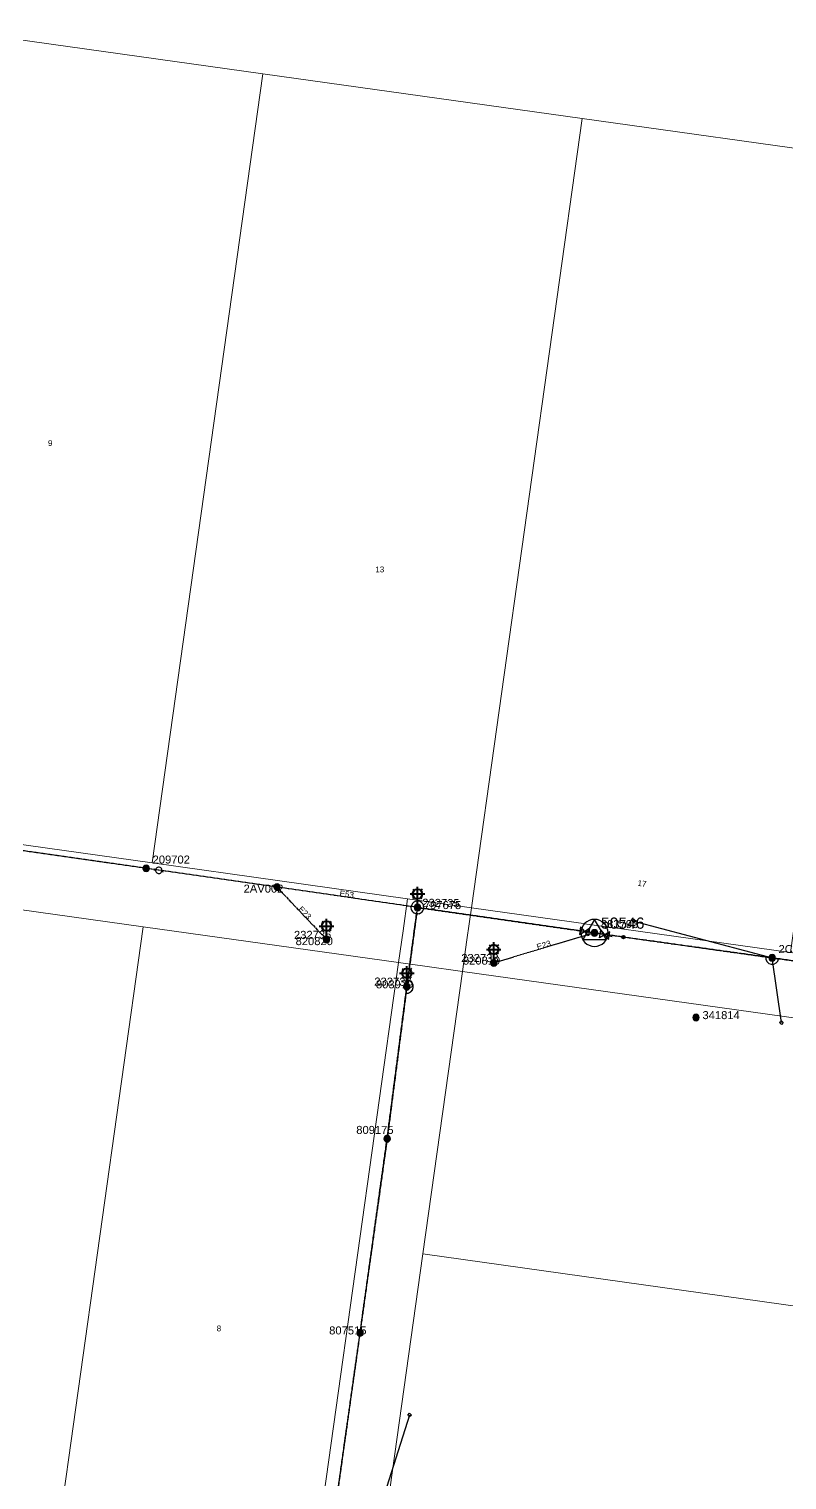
# Model space of a CAD drawing. Header units: metres. Extents: x 277863 to 282129, y 6130772 to 6135401.
# Drawn here: x 280260.5 to 280497.1, y 6133744.4 to 6134197.6 of the extents above; entities that cross this region are included whole.
import ezdxf
from ezdxf.enums import TextEntityAlignment as Align

# ---------------------------------------------------------------- set-up
doc = ezdxf.new("R2010")
doc.units = ezdxf.units.M
doc.linetypes.add('Cable Exist OH', pattern=[1, 1, 0])
doc.layers.get('0').update_dxf_attribs({"color": 6})
doc.layers.add('Cadastre Land Parcels_SP_EXT', color=9, linetype='Continuous', lineweight=5)
doc.layers.add('Cadastre Roads_SP_EXT', color=9, linetype='Continuous', lineweight=5)
for name, color, linetype in [('Equip_LV_EXT', 7, 'Continuous'), ('Equip_SP_LV_EXT', 7, 'Continuous'), ('Equip_SP_SL_EXT', 7, 'Continuous'), ('Mains_HV_EXT', 7, 'Continuous'), ('Mains_LV_EXT', 7, 'Continuous'), ('Services_SP_EXT', 7, 'Continuous'), ('Sub_SP_TR_HV_LV_EXT', 7, 'Continuous'), ('SupportsOH_SP_TR_HV_LV_SL_EXT', 7, 'Continuous')]:
    doc.layers.add(name, color=color, linetype=linetype)
doc.styles.add('iecARIAL', font='arial.ttf', dxfattribs={"height": 2})
doc.styles.add('POLE_LABEL', font='arial.ttf')
doc.styles.get("Standard").update_dxf_attribs({"font": 'arial.ttf'})

# ---------------------------------------------------------------- blocks, each defined once
blk = doc.blocks.new('SUB_POLE_EXT')
blk.add_wipeout([(0, 4.22), (0.42, 4.2), (0.83, 4.14), (1.21, 4.05), (1.62, 3.9), (1.99, 3.72), (2.35, 3.51), (2.68, 3.26), (2.99, 2.99), (3.28, 2.66), (3.52, 2.34), (3.76, 1.92), (3.9, 1.62), (4.04, 1.23), (4.18, 0.63), (4.22, 0), (4.18, -0.61), (4.06, -1.15), (3.9, -1.62), (3.58, -2.24), (3.22, -2.73), (2.97, -3.01), (2.68, -3.26), (2.36, -3.5), (2, -3.72), (1.64, -3.89), (1.25, -4.03), (0.82, -4.14), (0.42, -4.2), (0, -4.22), (-0.41, -4.2), (-0.8, -4.15), (-1.21, -4.05), (-1.62, -3.9), (-1.99, -3.73), (-2.35, -3.51), (-2.68, -3.26), (-2.96, -3.02), (-3.23, -2.72), (-3.51, -2.35), (-3.71, -2.01), (-3.91, -1.6), (-4.05, -1.21), (-4.16, -0.76), (-4.22, -0.14), (-4.21, 0.39), (-4.14, 0.83), (-4.03, 1.27), (-3.9, 1.63), (-3.71, 2.02), (-3.5, 2.37), (-3.28, 2.67), (-2.99, 2.99), (-2.68, 3.27), (-2.33, 3.52), (-1.98, 3.73), (-1.63, 3.9), (-1.2, 4.05), (-0.78, 4.15), (-0.4, 4.21)])
blk.add_line((2.16, 0.48), (2.16, 0.48, 0))
blk.add_lwpolyline([(-4.22, 0, 1), (4.22, 0, 1)], format="xyb", close=True)
blk.add_lwpolyline([(2.14, 0.52), (0, 4.22), (-3.66, -2.11), (3.66, -2.11)], close=True)
for tag, height, flags, p in [('STREET_CODE', 0.2, 9, (1.5, 0)), ('ASSET_NUM', 3.5, 8, (2, 2)), ('CONSTRUCTED_VOLTAGE', 0.2, 9, (1.5, -0.2)), ('OPERATING_VOLTAGE', 0.2, 9, (1.5, -0.6)), ('OPERATED_BY', 0.2, 9, (1.5, -0.8)), ('ORIENTATION', 0.2, 9, (1.5, -1.2)), ('OWNED_BY', 0.2, 9, (1.5, -1.4)), ('SECONDARY_VOLTAGE', 0.2, 9, (1.5, -1.6)), ('STATE', 0.2, 9, (1.5, -1.8)), ('SUBSTATION_TYPE', 0.2, 9, (1.5, -2)), ('STREETNAME', 0.2, 9, (1.5, -2.8)), ('SUBURB', 0.2, 9, (1.5, -3)), ('Z', 0.2, 1, (1.5, -3.4)), ('NO_PHASES', 0.2, 9, (1.5, -0.4)), ('MAINTAINED_BY', 0.2, 9, (1.5, -1)), ('USAGE', 0.2, 9, (1.5, -2.2)), ('LEGEND', 0.2, 9, (1.5, -2.4)), ('LOCATION', 0.2, 9, (1.5, -2.6)), ('NOTES', 0.2, 9, (1.5, -3.2))]:
    blk.add_attdef(tag, text='', height=height, dxfattribs=dict(flags=flags)).set_placement(p, align=Align.MIDDLE_LEFT)
blk = doc.blocks.new('LV_OH_LINKS_DISTFUSE_EXT')
for p, q in [((0, 0), (0.96, 0)), ((3.84, 0), (4.8, 0))]:
    blk.add_line(p, q)
blk.add_lwpolyline([(3.84, -1.2), (3.84, 1.2), (0.96, -1.2), (0.96, 1.2)], close=True)
at = {"flags": 9}
for tag, p in [('ACTUAL_STATUS', (0, 0)), ('CONSTRUCTED_VOLTAGE', (0, -0.2)), ('OPERATING_VOLTAGE', (0, -0.6)), ('ORIENTATION', (0, -0.8)), ('OWNED_BY', (0, -1)), ('STATE', (0, -1.2)), ('SWITCH_TYPE', (0, -1.4)), ('NO_PHASES', (0, -0.4)), ('USAGE', (0, -1.6)), ('NOTES', (0, -1.8))]:
    blk.add_attdef(tag, text='', height=0.2, dxfattribs=at).set_placement(p, align=Align.MIDDLE_LEFT)
at = {"flags": 1}
blk.add_attdef('Z', (0, 0), '', height=0.2, dxfattribs=at)
blk = doc.blocks.new('LV_OH_LINKS_OPEN_EXT')
for p, q in [((-0.17, 4.97), (-0.17, 5.46)), ((0.17, 4.97), (0.17, 5.46)), ((-0.17, 3), (-0.17, 2.5)), ((0.17, 3), (0.17, 2.5))]:
    blk.add_line(p, q)
blk.add_lwpolyline([(0, 2.99, 1), (0, 4.98, 1)], format="xyb", close=True)
at = {"flags": 9}
for tag, p in [('ACTUAL_STATUS', (0, 0)), ('CONSTRUCTED_VOLTAGE', (0, -0.2)), ('OPERATING_VOLTAGE', (0, -0.6)), ('ORIENTATION', (0, -0.8)), ('OWNED_BY', (0, -1)), ('STATE', (0, -1.2)), ('SWITCH_TYPE', (0, -1.4)), ('NO_PHASES', (0, -0.4)), ('USAGE', (0, -1.6)), ('LEGEND', (0, -1.8)), ('NOTES', (0, -2))]:
    blk.add_attdef(tag, text='', height=0.2, dxfattribs=at).set_placement(p, align=Align.MIDDLE_LEFT)
at = {"flags": 1}
blk.add_attdef('Z', (0, 0), '', height=0.2, dxfattribs=at)
blk = doc.blocks.new('SL_LANTERN_EXT')
at = {"lineweight": 40}
for p, q in [((-1.46, 5.68), (-1.06, 5.28)), ((0, 1.97), (0, 6.47)), ((1.46, 5.68), (1.06, 5.28)), ((-2.25, 4.22), (2.25, 4.22)), ((-1.46, 2.76), (-1.06, 3.16)), ((0, 0), (0, 2.72)), ((1.46, 2.76), (1.06, 3.16))]:
    blk.add_line(p, q, dxfattribs=at)
blk.add_circle((0, 4.22), 1.5, dxfattribs=at)
at = {"style": 'iecARIAL', "flags": 8}
blk.add_attdef('ASSET_NUM', (1.5, 1.5), '', height=2.5, dxfattribs=at)
for tag, p, height, flags in [('OPERATING_VOLTAGE', (0.98, -1.65), 0.2, 9), ('ORIENTATION', (0.98, -1.85), 0.2, 9), ('OWNED_BY', (0.98, -2.05), 0.2, 9), ('STATE', (0.98, -2.25), 0.2, 9), ('CONSTRUCTED_VOLTAGE', (0.98, -0.65), 0.2, 9), ('CONTROL_TYPE', (0.98, -0.85), 0.2, 9), ('LANTERN_PURPOSE', (0.98, -1.05), 0.2, 9), ('LANTERN_TYPE', (0.98, -1.25), 0.2, 9), ('NO_PHASES', (0.98, -1.45), 0.2, 9), ('USAGE', (0.98, -2.45), 0.2, 9), ('CEXIST', (0.98, -2.65), 0.2, 9), ('CNEW', (0.98, -2.85), 0.2, 9), ('CNUMBER', (0.98, -3.05), 0.2, 9), ('CREMOVE', (0.98, -3.25), 0.2, 9), ('CREPLACE', (0.98, -3.45), 0.2, 9), ('LKINGHEIGHT', (0.98, -3.65), 0.2, 9), ('LBRACKET', (0.98, -3.85), 0.2, 9), ('LBRACKETVOCAB', (0.98, -4.05), 0.2, 9), ('LCATEGORY', (0.98, -4.25), 0.2, 9), ('LCHARGE1', (0.98, -4.45), 0.2, 9), ('LCHARGE1PERCENT', (0.98, -4.65), 0.2, 9), ('LNUMBER', (2.18, -3.25), 2.5, 8), ('STREETNAME', (0.98, -9.25), 0.2, 9), ('LCHARGE2', (0.98, -4.85), 0.2, 9), ('LCHARGE2PERCENT', (0.98, -5.05), 0.2, 9), ('LCHARGE3', (0.98, -5.25), 0.2, 9), ('LCHARGE3PERCENT', (0.98, -5.45), 0.2, 9), ('LEXIST', (0.98, -5.65), 0.2, 9), ('LLAMP', (0.98, -5.85), 0.2, 9), ('LLAMPVOCAB', (0.98, -6.05), 0.2, 9), ('LMAST', (0.98, -6.25), 0.2, 9), ('LMASTVOCAB', (0.98, -6.45), 0.2, 9), ('LNEW', (0.98, -6.65), 0.2, 9), ('LANTNUMBER', (0.98, -6.85), 0.2, 9), ('LOUTREACH', (0.98, -7.25), 0.2, 9), ('LOUTREACHVOCAB', (0.98, -7.45), 0.2, 9), ('LRATECODE', (0.98, -7.65), 0.2, 9), ('LREMOVE', (0.98, -7.85), 0.2, 9), ('LREPLACE', (0.98, -8.05), 0.2, 9), ('LTYPE', (0.98, -8.25), 0.2, 9), ('LTYPEVOCAB', (0.98, -8.45), 0.2, 9), ('LEGEND', (0.98, -8.65), 0.2, 9), ('LOCATION', (0.98, -8.85), 0.2, 9), ('NOTES', (0.98, -9.05), 0.2, 9), ('SUBURB', (0.98, -9.45), 0.2, 1)]:
    blk.add_attdef(tag, p, '', height=height, dxfattribs=dict(flags=flags))
blk = doc.blocks.new('CCP_EXT')
blk.add_wipeout([(0, 0.57), (0.57, 0), (0, -0.57), (-0.57, 0)])
blk.add_lwpolyline([(-0.57, 0), (0, 0.57), (0.57, 0), (0, -0.57), (-0.57, 0)])
at = {"flags": 1}
blk.add_attdef('Z', (0, 0), '', height=0.2, dxfattribs=at)
at = {"flags": 9}
for tag, p in [('CCP_TYPE', (0, 0)), ('CONSTRUCTED_VOLTAGE', (0, -0.2)), ('OPERATING_VOLTAGE', (0, -0.6)), ('ORIENTATION', (0, -0.8)), ('OWNED_BY', (0, -1)), ('STATE', (0, -1.8)), ('NO_PHASES', (0, -0.4)), ('USAGE', (0, -1.2)), ('LEGEND', (0, -1.4)), ('LIFE_SUPPORT', (0, -1.6)), ('NOTES', (0, -2))]:
    blk.add_attdef(tag, text='', height=0.2, dxfattribs=at).set_placement(p, align=Align.MIDDLE_LEFT)
blk = doc.blocks.new('POLE_EXT')
blk.add_hatch(color=256).paths.add_polyline_path([(-1, 0, 1), (1, 0, 1)])
blk.add_lwpolyline([(-1, 0, 1), (1, 0, 1)], format="xyb", close=True)
for tag, height, flags, p in [('pNumber', 2.5, 8, (-17.84, 2.07)), ('OWNED_BY', 0.2, 9, (1.35, -0.4)), ('SPECIAL_USE', 0.2, 9, (1.35, -0.8)), ('STATE', 0.2, 9, (1.35, -1)), ('cLV', 0.2, 9, (1.35, -1.4)), ('hDepth', 0.2, 9, (1.35, -1.6)), ('hDia', 0.2, 9, (1.35, -1.8)), ('cHV', 0.2, 9, (1.35, -2)), ('cLinedev', 0.2, 9, (1.35, -3.4)), ('pExisting', 0.2, 9, (1.35, -3.8)), ('pFooting', 0.2, 9, (1.35, -4.4)), ('pNew', 0.2, 9, (1.35, -4.6)), ('PARENT', 0.2, 9, (1.35, -0.6)), ('USAGE', 0.2, 9, (1.35, -1.2)), ('LBRACKET', 0.2, 9, (1.35, -2.2)), ('LExisting', 0.2, 9, (1.35, -2.4)), ('LANTNUMBER', 0.2, 9, (1.35, -2.6)), ('LOther', 0.2, 9, (1.35, -2.8)), ('LRemove', 0.2, 9, (1.35, -3)), ('LEGEND', 0.2, 9, (1.35, -3.2)), ('LOCATION', 0.2, 9, (1.35, -3.6)), ('PFNUMBER', 0.2, 9, (1.35, -4)), ('NEWPFNUMBER', 0.2, 9, (1.35, -4.2)), ('pRelocate', 0.2, 9, (1.35, -5)), ('pRemove', 0.2, 9, (1.35, -5.2)), ('pReplace', 0.2, 9, (1.35, -5.4)), ('pStay', 0.2, 9, (1.35, -5.6)), ('pType', 0.2, 9, (1.35, -5.8)), ('cspan', 0.2, 9, (1.35, -6)), ('STREETNAME', 0.2, 9, (1.35, -6.2)), ('SUBURB', 0.2, 9, (1.35, -6.4)), ('OPERATED_BY', 0.2, 9, (1.36, -7.01)), ('NOTES', 0.2, 9, (1.35, -6.6)), ('MAINTAINED_BY', 0.2, 9, (1.36, -6.81))]:
    blk.add_attdef(tag, text='', height=height, dxfattribs=dict(flags=flags)).set_placement(p, align=Align.MIDDLE_LEFT)
at = {"style": 'POLE_LABEL'}
for tag, height, flags, p in [('STRUCTURE_PLANT_NUMBER', 0.2, 9, (1.35, 0.03)), ('ASSET_NUM', 2.5, 8, (2, 2)), ('STREET_CODE', 0.2, 9, (1.35, -0.2))]:
    blk.add_attdef(tag, text='', height=height, dxfattribs=dict(at, flags=flags)).set_placement(p, align=Align.MIDDLE_LEFT)
at = {"flags": 1}
blk.add_attdef('Z', (1.35, -7.33), '', height=0.2, dxfattribs=at)
blk = doc.blocks.new('End Shackle_EXT')
blk.add_wipeout([(0, 0.25), (1.81, 0.25), (1.82, -0.25), (0, -0.25)])
blk.add_line((1.81, -1), (1.81, 1))
at = {"flags": 1}
blk.add_attdef('Z', (0, 0), '', height=0.2, dxfattribs=at)
at = {"flags": 9}
for tag, p in [('CONNECTOR_TYPE', (0, 0)), ('CONSTRUCTED_VOLTAGE', (0, -0.2)), ('OPERATING_VOLTAGE', (0, -0.6)), ('ORIENTATION', (0, -0.8)), ('OWNED_BY', (0, -1)), ('STATE', (0, -1.2)), ('NO_PHASES', (0, -0.4)), ('USAGE', (0, -1.4)), ('NOTES', (0, -1.6))]:
    blk.add_attdef(tag, text='', height=0.2, dxfattribs=at).set_placement(p, align=Align.MIDDLE_LEFT)
blk = doc.blocks.new('CONNECTOR_NODE_EXT')
h = blk.add_hatch(color=256)
edge = h.paths.add_edge_path()
edge.add_arc((0, 0), 0.5, 0, 360)
blk.add_circle((0, 0), 0.5)
at = {"flags": 1}
blk.add_attdef('Z', (0, 0), '', height=0.2, dxfattribs=at)
at = {"flags": 9}
for tag, p in [('CONNECTOR_TYPE', (0, 0)), ('CONSTRUCTED_VOLTAGE', (0, -0.2)), ('OPERATING_VOLTAGE', (0, -0.6)), ('ORIENTATION', (0, -0.8)), ('SUBTYPE', (0, -1)), ('NO_PHASES', (0, -0.4)), ('USAGE', (0, -1.2)), ('NOTES', (0, -1.4))]:
    blk.add_attdef(tag, text='', height=0.2, dxfattribs=at).set_placement(p, align=Align.MIDDLE_LEFT)

msp = doc.modelspace()

# ---------------------------------------------------------------- linework, layer by layer
at = {"layer": 'Cadastre Land Parcels_SP_EXT', "linetype": 'Continuous'}
for points in [[(280333.55, 6134183.62), (280233.92, 6134197.59), (280199.36, 6133951.07), (280298.99, 6133937.1), (280333.55, 6134183.62)], [(280398.61, 6133923.13), (280433.18, 6134169.65), (280333.55, 6134183.62), (280298.99, 6133937.1), (280378.69, 6133925.92), (280398.61, 6133923.13)], [(280296.19, 6133917.18), (280196.56, 6133931.14), (280162.7, 6133689.61), (280262.33, 6133675.64), (280296.19, 6133917.18)], [(280375.9, 6133906), (280296.19, 6133917.18), (280262.33, 6133675.64), (280342.03, 6133664.46), (280375.9, 6133906)], [(280591.39, 6133875.78), (280395.82, 6133903.2), (280383.45, 6133814.97), (280644.92, 6133778.31), (280690.2, 6133771.96), (280697.07, 6133820.94), (280660.84, 6133826.02), (280666.34, 6133865.27), (280615, 6133872.47), (280591.39, 6133875.78)], [(280644.92, 6133778.31), (280383.45, 6133814.97), (280369.48, 6133715.34), (280582.64, 6133685.45), (280655.1, 6133675.29), (280663.14, 6133732.68), (280638.99, 6133736.07), (280644.92, 6133778.31)]]:
    msp.add_lwpolyline(points, close=True, dxfattribs=at)
at = {"layer": 'Cadastre Roads_SP_EXT', "linetype": 'Continuous'}
msp.add_lwpolyline([(280099.73, 6133965.04), (280000.1, 6133979.01), (279998.71, 6133969.11), (279997.31, 6133959.08), (280096.93, 6133945.11), (280196.56, 6133931.14), (280296.19, 6133917.18), (280375.9, 6133906), (280377.29, 6133915.9), (280378.69, 6133925.92), (280298.99, 6133937.1), (280199.36, 6133951.07), (280099.73, 6133965.04)], close=True, dxfattribs=at)
at = {"layer": 'Mains_HV_EXT', "linetype": 'Continuous'}
for points in [[(280379.75, 6133923.5, 0.417299), (280381.51, 6133921.26)], [(280381.51, 6133921.26, 0.429781), (280383.73, 6133922.92)], [(280378.27, 6133896.45, 0.943048), (280378.8, 6133900.48)]]:
    msp.add_lwpolyline(points, format="xyb", dxfattribs=at)
at = {"layer": 'Mains_LV_EXT', "linetype": 'Cable Exist OH'}
for points in [[(280297.09, 6133935.42), (280245.24, 6133942.83)], [(280337.82, 6133929.6), (280297.09, 6133935.42)], [(280337.82, 6133929.6), (280353.38, 6133913.19)], [(280537.31, 6133901.07), (280492.46, 6133907.47)]]:
    msp.add_lwpolyline(points, dxfattribs=at)
at = {"layer": 'Mains_LV_EXT', "linetype": 'Continuous'}
for points in [[(280383.77, 6133922.89, 1.00413), (280379.82, 6133923.53)], [(280490.46, 6133907.75, 0.982897), (280494.49, 6133907.19)], [(280378.19, 6133896.42, 0.988057), (280378.71, 6133900.44)]]:
    msp.add_lwpolyline(points, format="xyb", dxfattribs=at)

# ---------------------------------------------------------------- block references
at = {"layer": 'Equip_SP_LV_EXT', "rotation": 260.6888824123231}
msp.add_blockref('LV_OH_LINKS_OPEN_EXT', (280297.09, 6133935.42), dxfattribs=at)
at = {"layer": 'Equip_SP_SL_EXT'}
ref = msp.add_blockref('SL_LANTERN_EXT', (280381.77, 6133923.2), dxfattribs=at)
ref.add_attrib('ASSET_NUM', '232735', dxfattribs={"layer": '0', "height": 2.5, "rotation": 359.2193, "style": 'iecARIAL'}).set_placement((280383.27, 6133924.7), align=Align.MIDDLE_LEFT)
ref = msp.add_blockref('SL_LANTERN_EXT', (280353.38, 6133913.19), dxfattribs=at)
ref.add_attrib('ASSET_NUM', '232736', dxfattribs={"layer": '0', "height": 2.5, "rotation": 0.2333, "style": 'iecARIAL'}).set_placement((280354.88, 6133914.69), align=Align.MIDDLE_RIGHT)
ref = msp.add_blockref('SL_LANTERN_EXT', (280405.59, 6133905.87), dxfattribs=at)
ref.add_attrib('ASSET_NUM', '232738', dxfattribs={"layer": '0', "height": 2.5, "rotation": 359.554, "style": 'iecARIAL'}).set_placement((280407.09, 6133907.37), align=Align.MIDDLE_RIGHT)
ref = msp.add_blockref('SL_LANTERN_EXT', (280378.45, 6133898.45), dxfattribs=at)
ref.add_attrib('ASSET_NUM', '232737', dxfattribs={"layer": '0', "height": 2.5, "rotation": 359.3744, "style": 'iecARIAL'}).set_placement((280379.95, 6133899.95), align=Align.MIDDLE_RIGHT)
at = {"layer": 'Sub_SP_TR_HV_LV_EXT'}
ref = msp.add_blockref('SUB_POLE_EXT', (280437.03, 6133915.27), dxfattribs=at)
ref.add_attrib('ASSET_NUM', '50546', dxfattribs={"layer": '0', "height": 3.5}).set_placement((280439.03, 6133915.52), align=Align.BOTTOM_LEFT)
at = {"layer": 'SupportsOH_SP_TR_HV_LV_SL_EXT'}
ref = msp.add_blockref('POLE_EXT', (280297.09, 6133935.42), dxfattribs=at)
ref.add_attrib('ASSET_NUM', '209702', dxfattribs={"layer": '0', "height": 2.5, "style": 'POLE_LABEL'}).set_placement((280299.09, 6133936.17), align=Align.BOTTOM_LEFT)
ref = msp.add_blockref('POLE_EXT', (280337.93, 6133929.58), dxfattribs=at)
ref.add_attrib('ASSET_NUM', '2AV002', dxfattribs={"layer": '0', "height": 2.5, "style": 'POLE_LABEL'}).set_placement((280339.93, 6133930.34), align=Align.TOP_RIGHT)
ref = msp.add_blockref('POLE_EXT', (280381.77, 6133923.2), dxfattribs=at)
ref.add_attrib('ASSET_NUM', '797675', dxfattribs={"layer": '0', "height": 2.5, "style": 'POLE_LABEL'}).set_placement((280383.77, 6133923.95), align=Align.MIDDLE_LEFT)
ref = msp.add_blockref('POLE_EXT', (280353.38, 6133913.19), dxfattribs=at)
ref.add_attrib('ASSET_NUM', '820820', dxfattribs={"layer": '0', "height": 2.5, "style": 'POLE_LABEL'}).set_placement((280355.38, 6133913.94), align=Align.TOP_RIGHT)
ref = msp.add_blockref('POLE_EXT', (280405.59, 6133905.87), dxfattribs=at)
ref.add_attrib('ASSET_NUM', '820819', dxfattribs={"layer": '0', "height": 2.5, "style": 'POLE_LABEL'}).set_placement((280407.59, 6133906.62), align=Align.MIDDLE_RIGHT)
ref = msp.add_blockref('POLE_EXT', (280492.46, 6133907.47), dxfattribs=at)
ref.add_attrib('ASSET_NUM', '2CC002', dxfattribs={"layer": '0', "height": 2.5, "style": 'POLE_LABEL'}).set_placement((280494.46, 6133908.22), align=Align.BOTTOM_LEFT)
ref = msp.add_blockref('POLE_EXT', (280378.45, 6133898.45), dxfattribs=at)
ref.add_attrib('ASSET_NUM', '803979', dxfattribs={"layer": '0', "height": 2.5, "style": 'POLE_LABEL'}).set_placement((280380.45, 6133899.2), align=Align.MIDDLE_RIGHT)
ref = msp.add_blockref('POLE_EXT', (280468.72, 6133888.83), dxfattribs=at)
ref.add_attrib('ASSET_NUM', '341814', dxfattribs={"layer": '0', "height": 2.5, "style": 'POLE_LABEL'}).set_placement((280470.72, 6133889.58), align=Align.MIDDLE_LEFT)
ref = msp.add_blockref('POLE_EXT', (280372.32, 6133850.97), dxfattribs=at)
ref.add_attrib('ASSET_NUM', '809175', dxfattribs={"layer": '0', "height": 2.5, "style": 'POLE_LABEL'}).set_placement((280374.32, 6133851.72), align=Align.BOTTOM_RIGHT)
ref = msp.add_blockref('POLE_EXT', (280363.86, 6133790.34), dxfattribs=at)
ref.add_attrib('ASSET_NUM', '807515', dxfattribs={"layer": '0', "height": 2.5, "style": 'POLE_LABEL'}).set_placement((280365.86, 6133791.09), align=Align.MIDDLE_RIGHT)

# ---------------------------------------------------------------- texts
at = {"layer": 'Cadastre Land Parcels_SP_EXT'}
for s, p in [('9', (280266.45, 6134067.35)), ('13', (280368.61, 6134027.89)), ('8', (280319.11, 6133790.82))]:
    msp.add_text(s, height=1.8, dxfattribs=at).set_placement(p)
msp.add_text('17', height=1.8, rotation=352.02, dxfattribs=at).set_placement((280450.37, 6133930))
at = {"layer": 'Mains_LV_EXT'}
for s, rotation, p in [('E53', 351.7721, (280357.36, 6133926.78)), ('E53', 351.7721, (280357.36, 6133926.78)), ('E23', 313.7981, (280344.44, 6133922.52)), ('E23', 16.6366, (280419.3, 6133909.97))]:
    msp.add_text(s, height=1.8, rotation=rotation, dxfattribs=at).set_placement(p)

# ---------------------------------------------------------------- next in the draw order: linework, layer by layer
at = {"layer": 'Cadastre Land Parcels_SP_EXT', "linetype": 'Continuous'}
msp.add_lwpolyline([(280515.49, 6134032.15), (280524.09, 6134093.49), (280532.81, 6134155.68), (280532.78, 6134155.68), (280517.92, 6134157.77), (280433.18, 6134169.65), (280398.61, 6133923.13), (280498.24, 6133909.16), (280515.49, 6134032.15)], close=True, dxfattribs=at)
at = {"layer": 'Mains_HV_EXT', "linetype": 'Cable Exist OH'}
msp.add_lwpolyline([(280437.03, 6133915.27), (280492.46, 6133907.47), (280537.25, 6133901.12)], dxfattribs=at)
at = {"layer": 'Mains_LV_EXT', "linetype": 'Cable Exist OH'}
for points in [[(280437.03, 6133915.27), (280405.59, 6133905.87)], [(280446.05, 6133913.95), (280437.03, 6133915.27)], [(280492.46, 6133907.47), (280446.05, 6133913.95)]]:
    msp.add_lwpolyline(points, dxfattribs=at)

# ---------------------------------------------------------------- next in the draw order: block references
at = {"layer": 'Equip_LV_EXT'}
for p, rotation in [((280436.28, 6133915.38), 171.5159411296598), ((280437.83, 6133915.11), 348.8649271321237)]:
    msp.add_blockref('LV_OH_LINKS_DISTFUSE_EXT', p, dxfattribs=dict(at, rotation=rotation))
msp.add_blockref('CONNECTOR_NODE_EXT', (280446.05, 6133913.95), dxfattribs=at)
at = {"layer": 'Mains_LV_EXT', "rotation": 261.450386348199}
msp.add_blockref('End Shackle_EXT', (280381.77, 6133923.2), dxfattribs=at)
at = {"layer": 'Services_SP_EXT'}
for p in [(280495.38, 6133887.27), (280379.32, 6133764.64)]:
    msp.add_blockref('CCP_EXT', p, dxfattribs=at)

# ---------------------------------------------------------------- next in the draw order: linework, layer by layer
at = {"layer": 'Cadastre Roads_SP_EXT', "linetype": 'Continuous'}
msp.add_lwpolyline([(280458.99, 6133494.75), (280472.41, 6133498.36), (280391.35, 6133574.01), (280363.63, 6133599.89), (280355.51, 6133615.71), (280369.48, 6133715.34), (280383.45, 6133814.97), (280395.82, 6133903.2), (280384.11, 6133904.85), (280375.9, 6133906), (280342.03, 6133664.46), (280335.05, 6133614.65), (280333.11, 6133600.82), (280383.95, 6133553.38), (280449.51, 6133492.21), (280458.99, 6133494.75)], close=True, dxfattribs=at)
at = {"layer": 'Mains_HV_EXT', "linetype": 'Cable Exist OH'}
for points in [[(280381.77, 6133923.2), (280337.93, 6133929.59), (280245.24, 6133942.83), (280146.91, 6133956.8), (280061.7, 6133969.04)], [(280381.77, 6133923.2), (280378.45, 6133898.45)], [(280381.77, 6133923.19), (280437.03, 6133915.27)], [(280378.45, 6133898.45), (280372.32, 6133850.97), (280363.81, 6133790.33), (280353.24, 6133715.09), (280345.11, 6133657.19)]]:
    msp.add_lwpolyline(points, dxfattribs=at)
at = {"layer": 'Mains_LV_EXT', "linetype": 'Cable Exist OH'}
for points in [[(280381.71, 6133923.21), (280337.93, 6133929.58), (280337.82, 6133929.6)], [(280378.45, 6133898.47), (280381.77, 6133923.2)], [(280437.03, 6133915.27), (280381.77, 6133923.19)], [(280345.11, 6133657.19), (280353.27, 6133715.07), (280363.86, 6133790.34), (280372.32, 6133851.14), (280378.45, 6133898.47)]]:
    msp.add_lwpolyline(points, dxfattribs=at)
at = {"layer": 'Services_SP_EXT'}
for points in [[(280495.38, 6133887.27), (280492.46, 6133907.47)], [(280379.32, 6133764.64), (280345.11, 6133657.19)]]:
    msp.add_lwpolyline(points, dxfattribs=at)

# ---------------------------------------------------------------- next in the draw order: block references
msp.add_blockref('CCP_EXT', (280449.31, 6133918.94), dxfattribs=at)

# ---------------------------------------------------------------- next in the draw order: linework, layer by layer
at = {"layer": 'Cadastre Roads_SP_EXT', "linetype": 'Continuous'}
msp.add_lwpolyline([(280498.24, 6133909.16), (280398.61, 6133923.13), (280397.21, 6133913.1), (280395.82, 6133903.2), (280591.39, 6133875.78), (280592.66, 6133885.81), (280593.91, 6133895.75), (280538.09, 6133903.57), (280498.24, 6133909.16)], close=True, dxfattribs=at)
at = {"layer": 'Services_SP_EXT'}
msp.add_lwpolyline([(280449.31, 6133918.94), (280492.46, 6133907.47)], dxfattribs=at)

# ---------------------------------------------------------------- next in the draw order: block references
at = {"layer": 'SupportsOH_SP_TR_HV_LV_SL_EXT'}
ref = msp.add_blockref('POLE_EXT', (280437.03, 6133915.27), dxfattribs=at)
ref.add_attrib('ASSET_NUM', '883793', dxfattribs={"layer": '0', "height": 2.5, "style": 'POLE_LABEL'}).set_placement((280439.03, 6133916.02), align=Align.BOTTOM_LEFT)

doc.saveas('drawing.dxf')
